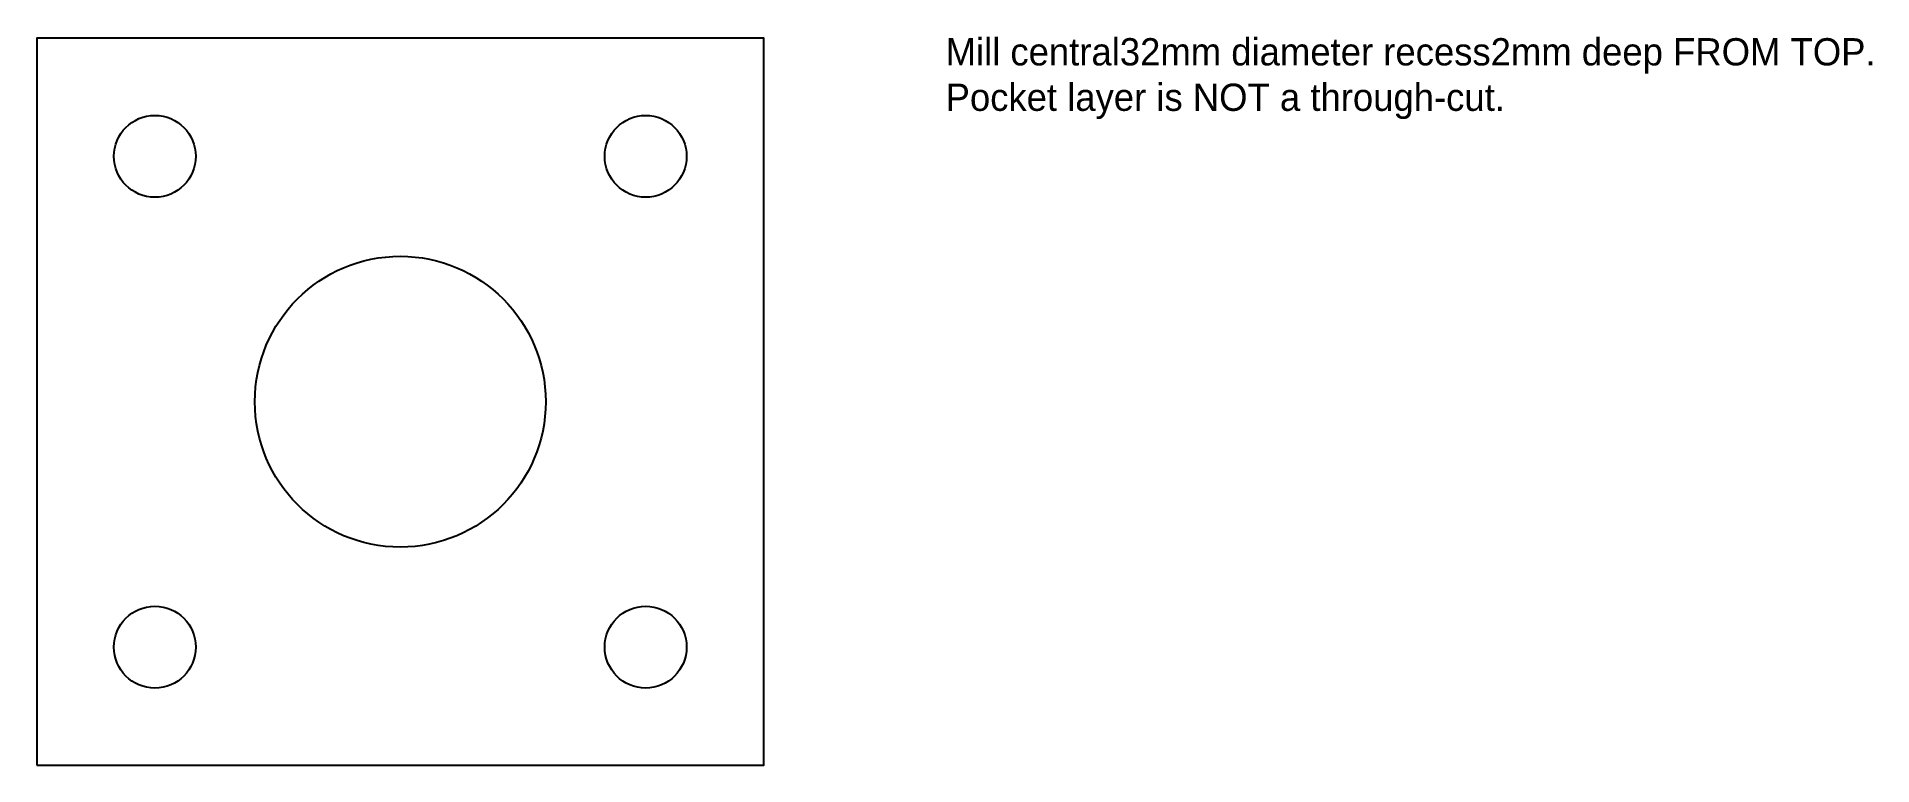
# Model space of a CAD drawing. Header units: millimetres. Extents: x 0 to 202, y 0 to 80.
import ezdxf

# ---------------------------------------------------------------- set-up
doc = ezdxf.new("R2010")
doc.units = ezdxf.units.MM
for name, color, linetype in [('CUT_HOLES', 7, 'Continuous'), ('CUT_OUTER', 7, 'Continuous'), ('MACHINING_NOTES', 7, 'Continuous'), ('MILL_POCKET_TOP_DEPTH_2', 7, 'Continuous')]:
    doc.layers.add(name, color=color, linetype=linetype)

msp = doc.modelspace()

# ---------------------------------------------------------------- linework, layer by layer
at = {"layer": 'CUT_HOLES'}
for centre in [(13, 67), (67, 67), (13, 13), (67, 13)]:
    msp.add_circle(centre, 4.5, dxfattribs=at)
at = {"layer": 'CUT_OUTER'}
msp.add_lwpolyline([(0, 0), (80, 0), (80, 80), (0, 80)], close=True, dxfattribs=at)
at = {"layer": 'MILL_POCKET_TOP_DEPTH_2'}
msp.add_circle((40, 40), 16, dxfattribs=at)

# ---------------------------------------------------------------- texts
at = {"layer": 'MACHINING_NOTES', "insert": (100, 80), "char_height": 3, "width": 150, "attachment_point": 1}
msp.add_mtext('Mill central32mm diameter recess2mm deep FROM TOP.\\PPocket layer is NOT a through-cut.', dxfattribs=at)

doc.saveas('drawing.dxf')
